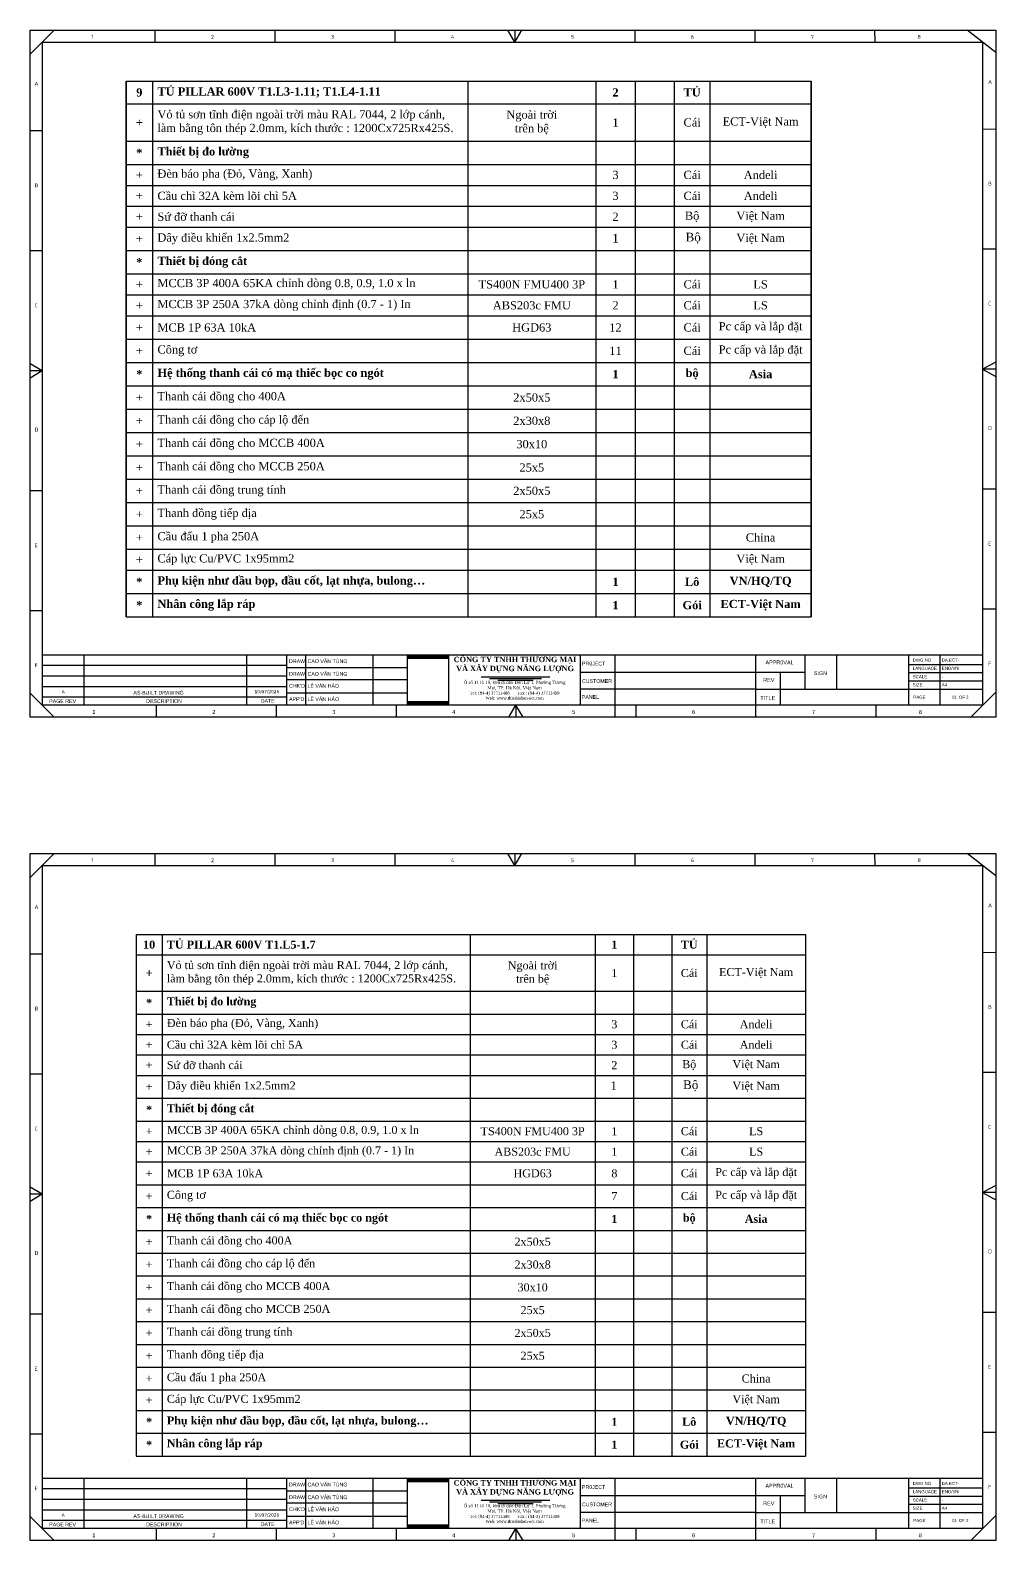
# Model space of a CAD drawing. Header units: millimetres. Extents: x -33730 to 17150, y -76829 to -27437.
# Drawn here: x -33723 to -27796, y -76636 to -67365 of the extents above; entities that cross this region are included whole.
import ezdxf
from ezdxf.enums import TextEntityAlignment as Align

# ---------------------------------------------------------------- set-up
doc = ezdxf.new("R2010")
doc.units = ezdxf.units.MM
doc.header["$LTSCALE"] = 3
doc.layers.add('0 @ 1', color=7, linetype='Continuous')
doc.layers.add('@.VISIBLE', color=7, linetype='Continuous')
doc.styles.add('Annotative', font='arial.ttf')
doc.styles.add('CET-H', font='verdana.ttf', dxfattribs={"height": 4})
doc.styles.add('ROMANS', font='isocp.shx', dxfattribs={"height": 2})
doc.styles.get("Standard").update_dxf_attribs({"font": 'arial.ttf'})

# ---------------------------------------------------------------- blocks, each defined once
blk = doc.blocks.new('KHUNG TEN CHUAN CET')
at = {"color": 134, "lineweight": 25}
for p, q in [((0, 219.81), (309.02, 219.81)), ((0, 0), (0, 219.81)), ((7.68, 219.81), (0, 212.13)), ((39.92, 219.81), (39.93, 215.97)), ((78.31, 219.81), (78.32, 215.97)), ((116.7, 219.81), (116.7, 215.97)), ((155.09, 215.97), (152.83, 219.81)), ((155.09, 219.81), (155.09, 215.97)), ((155.09, 215.97), (157.36, 219.81)), ((193.47, 219.81), (193.48, 215.97)), ((231.86, 219.81), (231.87, 215.97)), ((270.25, 219.81), (270.26, 215.97)), ((309.02, 212.63), (299.87, 219.81)), ((309.02, 219.81), (309.02, 0)), ((3.85, 215.97), (304.81, 215.97)), ((3.85, 215.97), (3.85, 3.83)), ((304.81, 215.97), (304.81, 3.83)), ((3.85, 187.57), (0, 187.57)), ((309.02, 188.1), (304.81, 188.09)), ((3.85, 149.18), (0, 149.18)), ((309.02, 149.71), (304.81, 149.71)), ((3.85, 110.79), (0, 113.06)), ((309.02, 113.59), (304.81, 111.32)), ((309.02, 111.32), (304.81, 111.32)), ((304.81, 111.32), (309.02, 109.06)), ((3.85, 110.79), (0, 110.79)), ((3.85, 110.79), (0, 108.53)), ((309.02, 72.94), (304.81, 72.93)), ((3.85, 72.4), (0, 72.4)), ((3.85, 34.02), (0, 34.01)), ((308.96, 34.55), (304.81, 34.54)), ((3.85, 19.95), (304.81, 19.95)), ((17.27, 3.85), (17.27, 19.95)), ((88.26, 3.83), (88.26, 19.95)), ((109.76, 3.83), (109.76, 19.95)), ((187.25, 0), (187.25, 19.95)), ((232.25, 0), (232.25, 19.95)), ((247.9, 19.95), (247.9, 8.98)), ((258.12, 8.98), (258.12, 19.95)), ((281.24, 8.98), (281.24, 19.95)), ((291.24, 8.98), (291.24, 19.95)), ((3.85, 16.64), (82.14, 16.64)), ((281.24, 16.9), (304.81, 16.9)), ((3.85, 13.25), (82.14, 13.25)), ((3.85, 9.87), (82.14, 9.87)), ((176.12, 14.45), (247.9, 14.45)), ((232.25, 14.45), (247.9, 14.45)), ((240.08, 3.83), (240.08, 14.45)), ((281.24, 14.26), (304.81, 14.26)), ((281.24, 11.62), (304.81, 11.62)), ((7.68, 0), (0, 7.68)), ((3.85, 6.51), (82.14, 6.51)), ((232.25, 8.98), (176.12, 8.98)), ((232.25, 8.98), (304.81, 8.98)), ((281.24, 3.83), (281.24, 8.98)), ((291.24, 3.83), (291.24, 8.98)), ((309.02, 8.05), (300.98, 0)), ((309.02, 0), (0, 0)), ((304.81, 3.83), (3.85, 3.83)), ((40.3, 3.83), (40.31, 0)), ((153.2, 0), (155.47, 3.83)), ((155.46, 3.83), (155.47, 0)), ((157.73, 0), (155.47, 3.83)), ((270.63, 3.83), (270.63, -0.07))]:
    blk.add_line(p, q, dxfattribs=at)
at = {"color": 134, "lineweight": 25, "ltscale": 50}
for p, q in [((69.36, 3.83), (69.36, 19.95)), ((82.14, 3.83), (82.14, 19.95)), ((120.7, 3.83), (120.7, 19.95)), ((133.95, 3.83), (133.95, 19.95)), ((176.12, 3.83), (176.12, 19.95)), ((82.14, 15.88), (120.7, 15.88)), ((82.14, 12.04), (120.7, 12.04)), ((82.14, 7.82), (120.7, 7.82)), ((78.69, 3.83), (78.69, 0)), ((117.08, 3.83), (117.08, 0)), ((193.85, 3.83), (193.86, 0))]:
    blk.add_line(p, q, dxfattribs=at)
at = {"color": 6}
for p, q in [((144.33, 12.9), (166.25, 12.9)), ((146.99, 12.4), (163.59, 12.4)), ((149.64, 11.85), (160.94, 11.85))]:
    blk.add_line(p, q, dxfattribs=at)
at = {"color": 7, "true_color": 0xffffff, "const_width": 1.35}
for points in [[(120.75, 19.26), (133.91, 19.26)], [(120.75, 4.52), (133.91, 4.52)]]:
    blk.add_lwpolyline(points, dxfattribs=at)
at = {"color": 134, "lineweight": 25, "style": 'ROMANS'}
for s, p in [('1', (19.5, 217.05)), ('2', (57.89, 217.05)), ('3', (96.28, 217.05)), ('4', (134.67, 217.05)), ('5', (173.05, 217.05)), ('6', (211.45, 217.05)), ('7', (249.83, 217.05)), ('8', (284.01, 217.05)), ('A', (1.37, 202.08)), ('A', (306.55, 202.61)), ('B', (1.4, 169.56)), ('B', (306.57, 170.09)), ('C', (1.4, 131.18)), ('C', (306.57, 131.71)), ('D', (1.4, 91.37)), ('D', (306.57, 91.9)), ('E', (1.4, 54.4)), ('E', (306.57, 54.93)), ('F', (1.4, 16.01)), ('F', (306.57, 16.54))]:
    blk.add_text(s, height=1.25, dxfattribs=at).set_placement(p)
at = {"color": 1, "insert": (155.16, 19.34), "char_height": 1.7247, "width": 46.2113, "attachment_point": 2}
blk.add_mtext('{\\fTimes New Roman|b1|i0|c0|p18;CÔNG TY TNHH THƯƠNG MẠI \\PVÀ XÂY DỰNG NĂNG LƯỢNG}', dxfattribs=at)
at = {"color": 3, "insert": (155.01, 11.66), "char_height": 0.99989, "width": 34.762, "attachment_point": 2}
blk.add_mtext('{\\fTimes New Roman|b0|i0|c163|p18;\\H1.029x;Ô số 11 lô 10, khu di dân Đền Lừ 1, Phường \\fTimes New Roman|b0|i0|c0|p18;Tương\\fTimes New Roman|b0|i0|c163|p18; Mai,\\fTimes New Roman|b0|i0|c0|p18; TP. Hà Nội, Việt Nam\\H0.9429x;\\P\\fTimes New Roman|b0|i0|c238|p18;Tel: (84-4) 37711488       Fax : (84-4) 37711499     \\PWeb: www.thietbidien-ect.com\\P\\fTimes New Roman|b0|i0|c0|p18;\\H1.03x;     }', dxfattribs=at)
at = {"style": 'Annotative'}
for tag, p in [('DRAW_1', (88.76, 17.91)), ('CHECKED', (88.76, 10.01)), ('DRAW_2', (88.76, 13.85)), ('APPROVED', (88.76, 5.79))]:
    blk.add_attdef(tag, text='', height=1.2, dxfattribs=at).set_placement(p, align=Align.MIDDLE_LEFT)
for tag, height, style, p in [('PR0JECT', 1.2, 'Annotative', (209.75, 17.19)), ('CUSTOMER', 1.2, 'Annotative', (209.75, 11.6)), ('REV', 1, 'Annotative', (10.56, 8.19)), ('DATE', 1, 'CET-H', (75.75, 8.19)), ('PR0JECT_N0.', 1.2, 'Annotative', (209.75, 6.47)), ('TEN_BAN_VE', 1.2, 'Annotative', (260.66, 6.41))]:
    blk.add_attdef(tag, text='', height=height, dxfattribs=dict(style=style)).set_placement(p, align=Align.MIDDLE_CENTER)
for tag, p in [('DRAWING_NO', (291.74, 17.78)), ('SCALE', (291.74, 12.47)), ('SIZE', (291.74, 9.86)), ('TOTAL_PAGE', (299.49, 5.93))]:
    blk.add_attdef(tag, p, '', height=1, dxfattribs=at)
blk.add_attdef('PAGE', text='', height=1, dxfattribs=at).set_placement((296.57, 5.9), align=Align.RIGHT)
at = {"layer": '0 @ 1', "color": 134, "lineweight": 25, "style": 'Annotative'}
for s, p in [('DRAW', (82.84, 17.92)), ("CHK'D", (82.84, 10.04)), ('DRAW', (82.84, 13.85)), ("APP'D", (82.84, 5.8))]:
    blk.add_text(s, height=1.2, dxfattribs=at).set_placement(p, align=Align.MIDDLE_LEFT)
for s, height, p in [('PR0JECT', 1.2, (176.59, 16.55)), ('APPR0VAL', 1.249, (235.31, 16.92)), ('SIGN', 1.249, (250.75, 13.47)), ('DWG NO', 1, (282.45, 17.78)), ('LANGUAGE ', 1, (282.45, 15.14)), ('ENG/VN', 1, (291.74, 15.14)), ('CUSTOMER', 1.2, (176.59, 10.98)), ('REV', 1.249, (234.58, 11.29)), ('SCALE ', 1, (282.45, 12.47)), ('SIZE ', 1, (282.45, 9.86)), ('PAGE REV', 1.2, (6.09, 4.54)), ('AS-BUILT DRAWING', 1.2, (33.02, 7.24)), ('DESCRIPTION', 1.2, (37.1, 4.57)), ('DATE', 1.2, (73.78, 4.61)), ('PANEL', 1.2, (176.56, 5.86)), ('TITLE ', 1.249, (233.67, 5.53)), ('PAGE ', 1, (282.64, 5.9)), ('OF', 1, (297.2, 5.9)), ('1', 1.25, (19.88, 1.07)), ('2', 1.25, (58.27, 1.07)), ('3', 1.25, (96.66, 1.07)), ('4', 1.25, (135.05, 1.07)), ('5', 1.25, (173.43, 1.07)), ('6', 1.25, (211.83, 1.07)), ('7', 1.25, (250.21, 1.07)), ('8', 1.25, (284.39, 1.07))]:
    blk.add_text(s, height=height, dxfattribs=at).set_placement(p)
blk = doc.blocks.new('*U2424')
ref = blk.add_blockref('KHUNG TEN CHUAN CET', (-33723.1, -71581.6), dxfattribs=dict(xscale=19.18109915809952, yscale=19.18109915809952, zscale=19.18109915809952))
ref.add_attrib('DATE', '10/07/2026', dxfattribs={"layer": '0 @ 1', "height": 19.18, "style": 'CET-H'}).set_placement((-32270.1, -71424.5), align=Align.MIDDLE_CENTER)
ref.add_attrib('APPROVED', 'LÊ VĂN HẢO', dxfattribs={"layer": '0 @ 1', "height": 23.02, "style": 'Annotative'}).set_placement((-32020.6, -71470.7), align=Align.MIDDLE_LEFT)
ref.add_attrib('CHECKED', 'LÊ VĂN HẢO', dxfattribs={"layer": '0 @ 1', "height": 23.02, "style": 'Annotative'}).set_placement((-32020.6, -71389.7), align=Align.MIDDLE_LEFT)
ref.add_attrib('DRAW_2', 'CAO VĂN TÙNG', dxfattribs={"layer": '0 @ 1', "height": 23.017, "style": 'Annotative'}).set_placement((-32020.6, -71316), align=Align.MIDDLE_LEFT)
ref.add_attrib('DRAW_1', 'CAO VĂN TÙNG', dxfattribs={"layer": '0 @ 1', "height": 23.017, "style": 'Annotative'}).set_placement((-32020.6, -71238), align=Align.MIDDLE_LEFT)
ref.add_attrib('TOTAL_PAGE', '2', (-27978.5, -71468), dxfattribs={"layer": '0 @ 1', "height": 19.2, "style": 'Annotative'})
ref.add_attrib('PAGE', '01', dxfattribs={"layer": '0 @ 1', "height": 19.18, "style": 'Annotative'}).set_placement((-28034.6, -71468.5), align=Align.RIGHT)
ref.add_attrib('DRAWING_NO', 'DA.ECT-', (-28127.2, -71240.5), dxfattribs={"layer": '0 @ 1', "height": 19.18, "style": 'Annotative'})
ref.add_attrib('SIZE', 'A4', (-28127.2, -71392.5), dxfattribs={"layer": '0 @ 1', "height": 19.18, "style": 'Annotative'})
ref.add_attrib('SCALE', '-', (-28127.2, -71342.4), dxfattribs={"layer": '0 @ 1', "height": 19.2, "style": 'Annotative'})
ref.add_attrib('REV', 'A', dxfattribs={"layer": '0 @ 1', "height": 19.2, "style": 'Annotative'}).set_placement((-33520.6, -71424.5), align=Align.MIDDLE_CENTER)
blk = doc.blocks.new('*U2427')
ref = blk.add_blockref('KHUNG TEN CHUAN CET', (-33723.1, -76634.4), dxfattribs=dict(xscale=19.18109915809952, yscale=19.18109915809952, zscale=19.18109915809952))
ref.add_attrib('DATE', '10/07/2026', dxfattribs={"layer": '0 @ 1', "height": 19.18, "style": 'CET-H'}).set_placement((-32270.1, -76477.3), align=Align.MIDDLE_CENTER)
ref.add_attrib('APPROVED', 'LÊ VĂN HẢO', dxfattribs={"layer": '0 @ 1', "height": 23.02, "style": 'Annotative'}).set_placement((-32020.6, -76523.5), align=Align.MIDDLE_LEFT)
ref.add_attrib('CHECKED', 'LÊ VĂN HẢO', dxfattribs={"layer": '0 @ 1', "height": 23.02, "style": 'Annotative'}).set_placement((-32020.6, -76442.5), align=Align.MIDDLE_LEFT)
ref.add_attrib('DRAW_2', 'CAO VĂN TÙNG', dxfattribs={"layer": '0 @ 1', "height": 23.017, "style": 'Annotative'}).set_placement((-32020.6, -76368.8), align=Align.MIDDLE_LEFT)
ref.add_attrib('DRAW_1', 'CAO VĂN TÙNG', dxfattribs={"layer": '0 @ 1', "height": 23.017, "style": 'Annotative'}).set_placement((-32020.6, -76290.8), align=Align.MIDDLE_LEFT)
ref.add_attrib('TOTAL_PAGE', '2', (-27978.5, -76520.8), dxfattribs={"layer": '0 @ 1', "height": 19.2, "style": 'Annotative'})
ref.add_attrib('PAGE', '01', dxfattribs={"layer": '0 @ 1', "height": 19.18, "style": 'Annotative'}).set_placement((-28034.6, -76521.3), align=Align.RIGHT)
ref.add_attrib('DRAWING_NO', 'DA.ECT-', (-28127.2, -76293.3), dxfattribs={"layer": '0 @ 1', "height": 19.18, "style": 'Annotative'})
ref.add_attrib('SIZE', 'A4', (-28127.2, -76445.3), dxfattribs={"layer": '0 @ 1', "height": 19.18, "style": 'Annotative'})
ref.add_attrib('SCALE', '-', (-28127.2, -76395.2), dxfattribs={"layer": '0 @ 1', "height": 19.2, "style": 'Annotative'})
ref.add_attrib('REV', 'A', dxfattribs={"layer": '0 @ 1', "height": 19.2, "style": 'Annotative'}).set_placement((-33520.6, -76477.3), align=Align.MIDDLE_CENTER)

msp = doc.modelspace()

# ---------------------------------------------------------------- linework, layer by layer
for p, q in [((-33134.84, -67677.22), (-28928.34, -67677.22)), ((-33134.84, -67677.22), (-33134.84, -70965.77)), ((-33133.72, -67817.59), (-33133.72, -67677.22)), ((-32972.62, -67677.22), (-32972.62, -70965.77)), ((-31037.09, -67677.22), (-31037.09, -70965.77)), ((-30250.62, -67677.22), (-30250.62, -70965.77)), ((-30009.96, -67677.22), (-30009.96, -70965.77)), ((-29769.3, -67677.22), (-29769.3, -70965.77)), ((-29550.19, -67677.22), (-29550.19, -70965.77)), ((-28929.46, -67677.22), (-28929.46, -70965.77)), ((-28928.34, -67817.59), (-28928.34, -67677.22)), ((-33133.72, -67817.59), (-28929.46, -67817.59)), ((-33133.72, -68045.89), (-33133.72, -67817.59)), ((-28928.34, -68045.89), (-28928.34, -67817.59)), ((-33133.72, -68045.89), (-28929.46, -68045.89)), ((-33133.72, -68189.3), (-33133.72, -68045.89)), ((-28928.34, -68189.3), (-28928.34, -68045.89)), ((-33133.72, -68189.3), (-28929.46, -68189.3)), ((-33133.72, -68317.94), (-33133.72, -68189.3)), ((-28928.34, -68317.94), (-28928.34, -68189.3)), ((-33133.72, -68317.94), (-28929.46, -68317.94)), ((-33133.72, -68446.28), (-33133.72, -68317.94)), ((-28928.34, -68446.28), (-28928.34, -68317.94)), ((-33133.72, -68446.28), (-28929.46, -68446.28)), ((-33133.72, -68574.38), (-33133.72, -68446.28)), ((-28928.34, -68574.38), (-28928.34, -68446.28)), ((-33133.72, -68574.38), (-28929.46, -68574.38)), ((-33133.72, -68717.62), (-33133.72, -68574.38)), ((-28928.34, -68717.62), (-28928.34, -68574.38)), ((-33133.72, -68717.62), (-28929.46, -68717.62)), ((-33133.72, -68861.04), (-33133.72, -68717.62)), ((-28928.34, -68861.04), (-28928.34, -68717.62)), ((-33133.72, -68861.04), (-28929.46, -68861.04)), ((-33133.72, -68989.67), (-33133.72, -68861.04)), ((-28928.34, -68989.67), (-28928.34, -68861.04)), ((-33133.72, -68989.67), (-28929.46, -68989.67)), ((-33133.72, -69118.3), (-33133.72, -68989.67)), ((-28928.34, -69118.3), (-28928.34, -68989.67)), ((-33133.72, -69118.3), (-28929.46, -69118.3)), ((-33133.72, -69261.4), (-33133.72, -69118.3)), ((-28928.34, -69261.4), (-28928.34, -69118.3)), ((-33133.72, -69261.4), (-28929.46, -69261.4)), ((-33133.72, -69404.49), (-33133.72, -69261.4)), ((-28928.34, -69404.49), (-28928.34, -69261.4)), ((-33133.72, -69404.49), (-28929.46, -69404.49)), ((-33133.72, -69547.91), (-33133.72, -69404.49)), ((-28928.34, -69547.91), (-28928.34, -69404.49)), ((-33133.72, -69547.91), (-28929.46, -69547.91)), ((-33133.72, -69691.15), (-33133.72, -69547.91)), ((-28928.34, -69691.15), (-28928.34, -69547.91)), ((-33133.72, -69691.15), (-28929.46, -69691.15)), ((-33133.72, -69834.39), (-33133.72, -69691.15)), ((-28928.34, -69834.39), (-28928.34, -69691.15)), ((-33133.72, -69834.39), (-28929.46, -69834.39)), ((-33133.72, -69977.63), (-33133.72, -69834.39)), ((-28928.34, -69977.63), (-28928.34, -69834.39)), ((-33133.72, -69977.63), (-28929.46, -69977.63)), ((-33133.72, -70120.87), (-33133.72, -69977.63)), ((-28928.34, -70120.87), (-28928.34, -69977.63)), ((-33133.72, -70120.87), (-28929.46, -70120.87)), ((-33133.72, -70264.11), (-33133.72, -70120.87)), ((-28928.34, -70264.11), (-28928.34, -70120.87)), ((-33133.72, -70264.11), (-28929.46, -70264.11)), ((-33133.72, -70407.35), (-33133.72, -70264.11)), ((-28928.34, -70407.35), (-28928.34, -70264.11)), ((-33133.72, -70407.35), (-28929.46, -70407.35)), ((-33133.72, -70550.44), (-33133.72, -70407.35)), ((-28928.34, -70550.44), (-28928.34, -70407.35)), ((-33133.72, -70550.44), (-28929.46, -70550.44)), ((-33133.72, -70678.93), (-33133.72, -70550.44)), ((-28928.34, -70678.93), (-28928.34, -70550.44)), ((-33133.72, -70678.93), (-28929.46, -70678.93)), ((-33133.72, -70822.35), (-33133.72, -70678.93)), ((-28928.34, -70822.35), (-28928.34, -70678.93)), ((-33133.72, -70822.35), (-28929.46, -70822.35)), ((-33133.72, -70965.77), (-33133.72, -70822.35)), ((-28928.34, -70965.77), (-28928.34, -70822.35)), ((-33134.84, -70965.77), (-28928.34, -70965.77)), ((-33072, -72914.6), (-28963.45, -72914.6)), ((-33072, -72914.6), (-33072, -76115.82)), ((-32914.06, -72914.6), (-32914.06, -76115.82)), ((-31023.09, -72914.6), (-31023.09, -76115.82)), ((-30254.73, -72914.6), (-30254.73, -76115.82)), ((-30019.62, -72914.6), (-30019.62, -76115.82)), ((-29784.5, -72914.6), (-29784.5, -76115.82)), ((-29570.43, -72914.6), (-29570.43, -76115.82)), ((-28963.45, -72914.6), (-28963.45, -76115.82)), ((-33072, -73040.13), (-28963.45, -73040.13)), ((-33072, -73263.17), (-28963.45, -73263.17)), ((-33072, -73403.28), (-28963.45, -73403.28)), ((-33072, -73528.95), (-28963.45, -73528.95)), ((-33072, -73654.34), (-28963.45, -73654.34)), ((-33072, -73779.49), (-28963.45, -73779.49)), ((-33072, -73919.43), (-28963.45, -73919.43)), ((-33072, -74059.55), (-28963.45, -74059.55)), ((-33072, -74185.22), (-28963.45, -74185.22)), ((-33072, -74310.89), (-28963.45, -74310.89)), ((-33072, -74450.69), (-28963.45, -74450.69)), ((-33072, -74590.49), (-28963.45, -74590.49)), ((-33072, -74730.61), (-28963.45, -74730.61)), ((-33072, -74870.55), (-28963.45, -74870.55)), ((-33072, -75010.49), (-28963.45, -75010.49)), ((-33072, -75150.43), (-28963.45, -75150.43)), ((-33072, -75290.37), (-28963.45, -75290.37)), ((-33072, -75430.32), (-28963.45, -75430.32)), ((-33072, -75570.26), (-28963.45, -75570.26)), ((-33072, -75710.06), (-28963.45, -75710.06)), ((-33072, -75835.59), (-28963.45, -75835.59)), ((-33072, -75975.7), (-28963.45, -75975.7)), ((-33072, -76115.82), (-28963.45, -76115.82))]:
    msp.add_line(p, q)

# ---------------------------------------------------------------- block references
at = {"layer": '@.VISIBLE'}
for name in ['*U2424', '*U2427']:
    msp.add_blockref(name, (0, 0), dxfattribs=at)

# ---------------------------------------------------------------- texts
for s, insert, char_height, width, attachment_point in [('{\\fTimes New Roman|b1|i0|c186;9', (-33053.45, -67747.41), 50.2717, 100.5886, 5), ('{\\fTimes New Roman|b1|i0|c186;TỦ PILLAR 600V T1.L3-1.11; T1.L4-1.11', (-32942.08, -67747.41), 50.2717, 1874.4599, 4), ('{\\fTimes New Roman|b1|i0|c186;2', (-30130.29, -67747.41), 50.2717, 179.5869, 5), ('{\\fTimes New Roman|b1|i0|c186;TỦ', (-29659.75, -67747.41), 50.2717, 158.0419, 5), ('{\\fTimes New Roman|b0|i0|c186;Vỏ tủ sơn tĩnh điện ngoài trời màu RAL 7044, 2 lớp cánh, làm bằng tôn thép 2.0mm, kích thước : 1200Cx725Rx425S. ', (-32942.08, -67931.74), 50.27166, 1874.4599, 4), ('{\\fTimes New Roman|b0|i0|c186;Ngoài trời ^Jtrên bệ', (-30643.85, -67931.74), 50.2717, 725.3935, 5), ('{\\fTimes New Roman|b1|i0|c186;+', (-33053.45, -67931.74), 50.2717, 100.5886, 5), ('{\\fTimes New Roman|b0|i0|c186;1', (-30130.29, -67931.74), 50.2717, 179.5869, 5), ('{\\fTimes New Roman|b0|i0|c186;Cái', (-29659.75, -67931.74), 50.2717, 158.0419, 5), ('{\\fTimes New Roman|b0|i0|c186;ECT-Việt Nam', (-29239.54, -67931.74), 50.2717, 560.2152, 5), ('{\\fTimes New Roman|b1|i0|c186;*', (-33053.45, -68117.59), 50.2717, 100.5886, 5), ('{\\fTimes New Roman|b1|i0|c186;Thiết bị đo lường', (-32942.08, -68117.59), 50.2717, 1874.4599, 4), ('{\\fTimes New Roman|b0|i0|c186;Đèn báo pha (Đỏ, Vàng, Xanh)', (-32942.08, -68253.62), 50.2717, 1874.4599, 4), ('{\\fTimes New Roman|b0|i0|c186;3', (-30130.29, -68253.62), 50.2717, 179.5869, 5), ('{\\fTimes New Roman|b0|i0|c186;Cái', (-29659.75, -68253.62), 50.2717, 158.0419, 5), ('{\\fTimes New Roman|b0|i0|c186;Andeli', (-29239.54, -68253.62), 50.2717, 560.2152, 5), ('{\\fTimes New Roman|b0|i0|c186;+', (-33053.45, -68253.62), 50.2717, 100.5886, 5), ('{\\fTimes New Roman|b0|i0|c186;+', (-33053.45, -68382.11), 50.2717, 100.5886, 5), ('{\\fTimes New Roman|b0|i0|c186;Cầu chì 32A kèm lõi chì 5A', (-32942.08, -68382.11), 50.2717, 1874.4599, 4), ('{\\fTimes New Roman|b0|i0|c186;3', (-30130.29, -68382.11), 50.2717, 179.5869, 5), ('{\\fTimes New Roman|b0|i0|c186;Cái', (-29659.75, -68382.11), 50.2717, 158.0419, 5), ('{\\fTimes New Roman|b0|i0|c186;Andeli', (-29239.54, -68382.11), 50.2717, 560.2152, 5), ('{\\fTimes New Roman|b0|i0|c186;+', (-33053.45, -68510.33), 50.2717, 100.5886, 5), ('{\\fTimes New Roman|b0|i0|c186;Sứ đỡ thanh cái', (-32942.08, -68510.33), 50.2717, 1874.4599, 4), ('{\\fTimes New Roman|b0|i0|c186;2', (-30130.29, -68510.33), 50.2717, 179.5869, 5), ('{\\fTimes New Roman|b0|i0|c186;Bộ', (-29659.75, -68510.33), 50.2717, 158.0419, 5), ('{\\fTimes New Roman|b0|i0|c186;Việt Nam', (-29239.54, -68510.33), 50.2717, 560.2152, 5), ('{\\fTimes New Roman|b0|i0|c186;+', (-33053.45, -68646), 50.2717, 100.5886, 5), ('{\\fTimes New Roman|b0|i0|c186;Dây điều khiển 1x2.5mm2', (-32942.08, -68646), 50.2717, 1874.4599, 4), ('{\\fTimes New Roman|b0|i0|c0|p18;1}', (-30130.23, -68641.84), 53.1918, 190.0185, 5), ('{\\fTimes New Roman|b0|i0|c0|p18;Bộ}', (-29653.38, -68641.84), 53.1918, 167.2221, 5), ('{\\fTimes New Roman|b0|i0|c186;Việt Nam', (-29239.54, -68646), 50.2717, 560.2152, 5), ('{\\fTimes New Roman|b1|i0|c186;*', (-33053.45, -68789.33), 50.2717, 100.5886, 5), ('{\\fTimes New Roman|b1|i0|c186;Thiết bị đóng cắt', (-32942.08, -68789.33), 50.2717, 1874.4599, 4), ('{\\fTimes New Roman|b0|i0|c186;+', (-33053.45, -68925.35), 50.2717, 100.5886, 5), ('{\\fTimes New Roman|b0|i0|c186;MCCB 3P 400A 65KA chỉnh dòng 0.8, 0.9, 1.0 x ln', (-32942.08, -68925.35), 50.2717, 1874.4599, 4), ('{\\fTimes New Roman|b0|i0|c186;TS400N FMU400 3P', (-30643.85, -68925.35), 50.2717, 725.3935, 5), ('{\\fTimes New Roman|b0|i0|c186;1', (-30130.29, -68925.35), 50.2717, 179.5869, 5), ('{\\fTimes New Roman|b0|i0|c186;Cái', (-29659.75, -68925.35), 50.2717, 158.0419, 5), ('{\\fTimes New Roman|b0|i0|c186;LS', (-29239.54, -68925.35), 50.2717, 560.2152, 5), ('{\\fTimes New Roman|b0|i0|c186;+', (-33053.45, -69053.99), 50.2717, 100.5886, 5), ('{\\fTimes New Roman|b0|i0|c186;MCCB 3P 250A 37kA dòng chỉnh định (0.7 - 1) In', (-32942.08, -69053.99), 50.2717, 1874.4599, 4), ('{\\fTimes New Roman|b0|i0|c186;ABS203c FMU', (-30643.85, -69053.99), 50.2717, 725.3935, 5), ('{\\fTimes New Roman|b0|i0|c186;2', (-30130.29, -69053.99), 50.2717, 179.5869, 5), ('{\\fTimes New Roman|b0|i0|c186;Cái', (-29659.75, -69053.99), 50.2717, 158.0419, 5), ('{\\fTimes New Roman|b0|i0|c186;LS', (-29239.54, -69053.99), 50.2717, 560.2152, 5), ('{\\fTimes New Roman|b0|i0|c186;\\c255;Pc cấp và lắp đặt', (-29239.54, -69189.85), 50.2717, 560.2152, 5), ('{\\fTimes New Roman|b0|i0|c186;+', (-33053.45, -69189.85), 50.2717, 100.5886, 5), ('{\\fTimes New Roman|b0|i0|c186;MCB 1P 63A 10kA', (-32942.08, -69189.85), 50.2717, 1874.4599, 4), ('{\\fTimes New Roman|b0|i0|c186;HGD63', (-30643.85, -69189.85), 50.2717, 725.3935, 5), ('{\\fTimes New Roman|b0|i0|c186;12', (-30130.29, -69189.85), 50.2717, 179.5869, 5), ('{\\fTimes New Roman|b0|i0|c186;Cái', (-29659.75, -69189.85), 50.2717, 158.0419, 5), ('{\\fTimes New Roman|b0|i0|c186;+', (-33053.45, -69332.95), 50.2717, 100.5886, 5), ('{\\fTimes New Roman|b0|i0|c186;Công tơ ', (-32942.08, -69332.95), 50.2717, 1874.4599, 4), ('{\\fTimes New Roman|b0|i0|c186;11', (-30130.29, -69332.95), 50.2717, 179.5869, 5), ('{\\fTimes New Roman|b0|i0|c186;Cái', (-29659.75, -69332.95), 50.2717, 158.0419, 5), ('{\\fTimes New Roman|b0|i0|c186;\\c255;Pc cấp và lắp đặt', (-29239.54, -69332.95), 50.2717, 560.2152, 5), ('{\\fTimes New Roman|b1|i0|c186;\\c255;*', (-33053.45, -69476.2), 50.2717, 100.5886, 5), ('{\\fTimes New Roman|b1|i0|c186;\\c255;Hệ thống thanh cái có mạ thiếc bọc co ngót', (-32942.08, -69476.2), 50.2717, 1874.4599, 4), ('{\\fTimes New Roman|b1|i0|c186;\\c255;1', (-30130.29, -69476.2), 50.2717, 179.5869, 5), ('{\\fTimes New Roman|b1|i0|c186;\\c255;bộ', (-29659.75, -69476.2), 50.2717, 158.0419, 5), ('{\\fTimes New Roman|b1|i0|c186;\\c255;Asia', (-29239.54, -69476.2), 50.2717, 560.2152, 5), ('{\\fTimes New Roman|b0|i0|c186;+', (-33053.45, -69619.53), 50.2717, 100.5886, 5), ('{\\fTimes New Roman|b0|i0|c186;Thanh cái đồng cho 400A', (-32942.08, -69619.53), 50.2717, 1874.4599, 4), ('{\\fTimes New Roman|b0|i0|c186;2x50x5', (-30643.85, -69619.53), 50.2717, 725.3935, 5), ('{\\fTimes New Roman|b0|i0|c186;+', (-33053.45, -69762.77), 50.2717, 100.5886, 5), ('{\\fTimes New Roman|b0|i0|c186;Thanh cái đồng cho cáp lộ đến', (-32942.08, -69762.77), 50.2717, 1874.4599, 4), ('{\\fTimes New Roman|b0|i0|c186;2x30x8', (-30643.85, -69762.77), 50.2717, 725.3935, 5), ('{\\fTimes New Roman|b0|i0|c186;+', (-33053.45, -69906.01), 50.2717, 100.5886, 5), ('{\\fTimes New Roman|b0|i0|c186;Thanh cái đồng cho MCCB 400A', (-32942.08, -69906.01), 50.2717, 1874.4599, 4), ('{\\fTimes New Roman|b0|i0|c186;30x10', (-30643.85, -69906.01), 50.2717, 725.3935, 5), ('{\\fTimes New Roman|b0|i0|c186;+', (-33053.45, -70049.25), 50.2717, 100.5886, 5), ('{\\fTimes New Roman|b0|i0|c186;Thanh cái đồng cho MCCB 250A', (-32942.08, -70049.25), 50.2717, 1874.4599, 4), ('{\\fTimes New Roman|b0|i0|c186;25x5', (-30643.85, -70049.25), 50.2717, 725.3935, 5), ('{\\fTimes New Roman|b0|i0|c186;+', (-33053.45, -70192.49), 50.2717, 100.5886, 5), ('{\\fTimes New Roman|b0|i0|c186;Thanh cái đồng trung tính', (-32942.08, -70192.49), 50.2717, 1874.4599, 4), ('{\\fTimes New Roman|b0|i0|c186;2x50x5', (-30643.85, -70192.49), 50.2717, 725.3935, 5), ('{\\fTimes New Roman|b0|i0|c186;+', (-33053.45, -70335.73), 50.2717, 100.5886, 5), ('{\\fTimes New Roman|b0|i0|c186;Thanh đồng tiếp địa', (-32942.08, -70335.73), 50.2717, 1874.4599, 4), ('{\\fTimes New Roman|b0|i0|c186;25x5', (-30643.85, -70335.73), 50.2717, 725.3935, 5), ('{\\fTimes New Roman|b0|i0|c186;Cầu đấu 1 pha 250A', (-32942.08, -70478.9), 50.2717, 1874.4599, 4), ('{\\fTimes New Roman|b0|i0|c186;China', (-29239.54, -70478.9), 50.2717, 560.2152, 5), ('{\\fTimes New Roman|b0|i0|c186;+', (-33053.45, -70478.9), 50.2717, 100.5886, 5), ('{\\fTimes New Roman|b0|i0|c186;+', (-33053.45, -70614.69), 50.2717, 100.5886, 5), ('{\\fTimes New Roman|b0|i0|c186;Cáp lực Cu/PVC 1x95mm2', (-32942.08, -70614.69), 50.2717, 1874.4599, 4), ('{\\fTimes New Roman|b0|i0|c186;Việt Nam', (-29239.54, -70614.69), 50.2717, 560.2152, 5), ('{\\fTimes New Roman|b1|i0|c186;*', (-33053.45, -70750.64), 50.2717, 100.5886, 5), ('{\\fTimes New Roman|b1|i0|c186;Phụ kiện như đầu bọp, đầu cốt, lạt nhựa, bulong…', (-32942.08, -70750.64), 50.2717, 1874.4599, 4), ('{\\fTimes New Roman|b1|i0|c186;1', (-30130.29, -70750.64), 50.2717, 179.5869, 5), ('{\\fTimes New Roman|b1|i0|c186;Lô', (-29659.75, -70750.64), 50.2717, 158.0419, 5), ('{\\fTimes New Roman|b1|i0|c186;VN/HQ/TQ', (-29239.54, -70750.64), 50.2717, 560.2152, 5), ('{\\fTimes New Roman|b1|i0|c186;*', (-33053.45, -70894.06), 50.2717, 100.5886, 5), ('{\\fTimes New Roman|b1|i0|c186;Nhân công lắp ráp ', (-32942.08, -70894.06), 50.2717, 1874.4599, 4), ('{\\fTimes New Roman|b1|i0|c186;1', (-30130.29, -70894.06), 50.2717, 179.5869, 5), ('{\\fTimes New Roman|b1|i0|c186;Gói', (-29659.75, -70894.06), 50.2717, 158.0419, 5), ('{\\fTimes New Roman|b1|i0|c186;ECT-Việt Nam', (-29239.54, -70894.06), 50.2717, 560.2152, 5), ('{\\fTimes New Roman|b1|i0|c186;10', (-32993.03, -72977.36), 49.1142, 98.2726, 5), ('{\\fTimes New Roman|b1|i0|c186;TỦ PILLAR 600V T1.L5-1.7', (-32884.23, -72977.36), 49.1142, 1831.3021, 4), ('{\\fTimes New Roman|b1|i0|c186;1', (-30137.18, -72977.36), 49.1142, 175.452, 5), ('{\\fTimes New Roman|b1|i0|c186;TỦ', (-29677.46, -72977.36), 49.1142, 154.4031, 5), ('{\\fTimes New Roman|b1|i0|c186;+', (-32993.03, -73151.65), 49.1142, 98.2726, 5), ('{\\fTimes New Roman|b0|i0|c186;Vỏ tủ sơn tĩnh điện ngoài trời màu RAL 7044, 2 lớp cánh, làm bằng tôn thép 2.0mm, kích thước : 1200Cx725Rx425S. ', (-32884.23, -73151.65), 49.1142, 1831.3021, 4), ('{\\fTimes New Roman|b0|i0|c186;Ngoài trời ^Jtrên bệ', (-30638.91, -73151.65), 49.1142, 708.6919, 5), ('{\\fTimes New Roman|b0|i0|c186;1', (-30137.18, -73151.65), 49.1142, 175.452, 5), ('{\\fTimes New Roman|b0|i0|c186;Cái', (-29677.46, -73151.65), 49.1142, 154.4031, 5), ('{\\fTimes New Roman|b0|i0|c186;ECT-Việt Nam', (-29266.94, -73151.65), 49.1142, 547.3167, 5), ('{\\fTimes New Roman|b1|i0|c186;*', (-32993.03, -73333.22), 49.1142, 98.2726, 5), ('{\\fTimes New Roman|b1|i0|c186;Thiết bị đo lường', (-32884.23, -73333.22), 49.1142, 1831.3021, 4), ('{\\fTimes New Roman|b0|i0|c186;+', (-32993.03, -73466.12), 49.1142, 98.2726, 5), ('{\\fTimes New Roman|b0|i0|c186;Đèn báo pha (Đỏ, Vàng, Xanh)', (-32884.23, -73466.12), 49.1142, 1831.3021, 4), ('{\\fTimes New Roman|b0|i0|c186;3', (-30137.18, -73466.12), 49.1142, 175.452, 5), ('{\\fTimes New Roman|b0|i0|c186;Cái', (-29677.46, -73466.12), 49.1142, 154.4031, 5), ('{\\fTimes New Roman|b0|i0|c186;Andeli', (-29266.94, -73466.12), 49.1142, 547.3167, 5), ('{\\fTimes New Roman|b0|i0|c186;+', (-32993.03, -73591.65), 49.1142, 98.2726, 5), ('{\\fTimes New Roman|b0|i0|c186;Cầu chì 32A kèm lõi chì 5A', (-32884.23, -73591.65), 49.1142, 1831.3021, 4), ('{\\fTimes New Roman|b0|i0|c186;3', (-30137.18, -73591.65), 49.1142, 175.452, 5), ('{\\fTimes New Roman|b0|i0|c186;Cái', (-29677.46, -73591.65), 49.1142, 154.4031, 5), ('{\\fTimes New Roman|b0|i0|c186;Andeli', (-29266.94, -73591.65), 49.1142, 547.3167, 5), ('{\\fTimes New Roman|b0|i0|c186;Sứ đỡ thanh cái', (-32884.23, -73716.92), 49.1142, 1831.3021, 4), ('{\\fTimes New Roman|b0|i0|c186;2', (-30137.18, -73716.92), 49.1142, 175.452, 5), ('{\\fTimes New Roman|b0|i0|c186;Bộ', (-29677.46, -73716.92), 49.1142, 154.4031, 5), ('{\\fTimes New Roman|b0|i0|c186;Việt Nam', (-29266.94, -73716.92), 49.1142, 547.3167, 5), ('{\\fTimes New Roman|b0|i0|c186;+', (-32993.03, -73716.92), 49.1142, 98.2726, 5), ('{\\fTimes New Roman|b0|i0|c186;+', (-32993.03, -73849.46), 49.1142, 98.2726, 5), ('{\\fTimes New Roman|b0|i0|c186;Dây điều khiển 1x2.5mm2', (-32884.23, -73849.46), 49.1142, 1831.3021, 4), ('{\\fTimes New Roman|b0|i0|c0|p18;1}', (-30141.44, -73843.65), 53.1918, 190.0185, 5), ('{\\fTimes New Roman|b0|i0|c0|p18;Bộ}', (-29668.58, -73843.65), 53.1918, 167.2221, 5), ('{\\fTimes New Roman|b0|i0|c186;Việt Nam', (-29266.94, -73849.46), 49.1142, 547.3167, 5), ('{\\fTimes New Roman|b1|i0|c186;*', (-32993.03, -73989.49), 49.1142, 98.2726, 5), ('{\\fTimes New Roman|b1|i0|c186;Thiết bị đóng cắt', (-32884.23, -73989.49), 49.1142, 1831.3021, 4), ('{\\fTimes New Roman|b0|i0|c186;+', (-32993.03, -74122.38), 49.1142, 98.2726, 5), ('{\\fTimes New Roman|b0|i0|c186;MCCB 3P 400A 65KA chỉnh dòng 0.8, 0.9, 1.0 x ln', (-32884.23, -74122.38), 49.1142, 1831.3021, 4), ('{\\fTimes New Roman|b0|i0|c186;TS400N FMU400 3P', (-30638.91, -74122.38), 49.1142, 708.6919, 5), ('{\\fTimes New Roman|b0|i0|c186;1', (-30137.18, -74122.38), 49.1142, 175.452, 5), ('{\\fTimes New Roman|b0|i0|c186;Cái', (-29677.46, -74122.38), 49.1142, 154.4031, 5), ('{\\fTimes New Roman|b0|i0|c186;LS', (-29266.94, -74122.38), 49.1142, 547.3167, 5), ('{\\fTimes New Roman|b0|i0|c186;+', (-32993.03, -74248.06), 49.1142, 98.2726, 5), ('{\\fTimes New Roman|b0|i0|c186;MCCB 3P 250A 37kA dòng chỉnh định (0.7 - 1) In', (-32884.23, -74248.06), 49.1142, 1831.3021, 4), ('{\\fTimes New Roman|b0|i0|c186;ABS203c FMU', (-30638.91, -74248.06), 49.1142, 708.6919, 5), ('{\\fTimes New Roman|b0|i0|c186;1', (-30137.18, -74248.06), 49.1142, 175.452, 5), ('{\\fTimes New Roman|b0|i0|c186;Cái', (-29677.46, -74248.06), 49.1142, 154.4031, 5), ('{\\fTimes New Roman|b0|i0|c186;LS', (-29266.94, -74248.06), 49.1142, 547.3167, 5), ('{\\fTimes New Roman|b0|i0|c186;\\c255;Pc cấp và lắp đặt', (-29266.94, -74380.79), 49.1142, 547.3167, 5), ('{\\fTimes New Roman|b0|i0|c186;+', (-32993.03, -74380.79), 49.1142, 98.2726, 5), ('{\\fTimes New Roman|b0|i0|c186;MCB 1P 63A 10kA', (-32884.23, -74380.79), 49.1142, 1831.3021, 4), ('{\\fTimes New Roman|b0|i0|c186;HGD63', (-30638.91, -74380.79), 49.1142, 708.6919, 5), ('{\\fTimes New Roman|b0|i0|c186;8', (-30137.18, -74380.79), 49.1142, 175.452, 5), ('{\\fTimes New Roman|b0|i0|c186;Cái', (-29677.46, -74380.79), 49.1142, 154.4031, 5), ('{\\fTimes New Roman|b0|i0|c186;+', (-32993.03, -74520.59), 49.1142, 98.2726, 5), ('{\\fTimes New Roman|b0|i0|c186;Công tơ ', (-32884.23, -74520.59), 49.1142, 1831.3021, 4), ('{\\fTimes New Roman|b0|i0|c186;7', (-30137.18, -74520.59), 49.1142, 175.452, 5), ('{\\fTimes New Roman|b0|i0|c186;Cái', (-29677.46, -74520.59), 49.1142, 154.4031, 5), ('{\\fTimes New Roman|b0|i0|c186;\\c255;Pc cấp và lắp đặt', (-29266.94, -74520.59), 49.1142, 547.3167, 5), ('{\\fTimes New Roman|b1|i0|c186;\\c255;Hệ thống thanh cái có mạ thiếc bọc co ngót', (-32884.23, -74660.55), 49.1142, 1831.3021, 4), ('{\\fTimes New Roman|b1|i0|c186;\\c255;bộ', (-29677.46, -74660.55), 49.1142, 154.4031, 5), ('{\\fTimes New Roman|b1|i0|c186;\\c255;*', (-32993.03, -74660.55), 49.1142, 98.2726, 5), ('{\\fTimes New Roman|b1|i0|c186;\\c255;1', (-30137.18, -74660.55), 49.1142, 175.452, 5), ('{\\fTimes New Roman|b1|i0|c186;\\c255;Asia', (-29266.94, -74660.55), 49.1142, 547.3167, 5), ('{\\fTimes New Roman|b0|i0|c186;+', (-32993.03, -74800.58), 49.1142, 98.2726, 5), ('{\\fTimes New Roman|b0|i0|c186;Thanh cái đồng cho 400A', (-32884.23, -74800.58), 49.1142, 1831.3021, 4), ('{\\fTimes New Roman|b0|i0|c186;2x50x5', (-30638.91, -74800.58), 49.1142, 708.6919, 5), ('{\\fTimes New Roman|b0|i0|c186;Thanh cái đồng cho cáp lộ đến', (-32884.23, -74940.52), 49.1142, 1831.3021, 4), ('{\\fTimes New Roman|b0|i0|c186;+', (-32993.03, -74940.52), 49.1142, 98.2726, 5), ('{\\fTimes New Roman|b0|i0|c186;2x30x8', (-30638.91, -74940.52), 49.1142, 708.6919, 5), ('{\\fTimes New Roman|b0|i0|c186;+', (-32993.03, -75080.46), 49.1142, 98.2726, 5), ('{\\fTimes New Roman|b0|i0|c186;Thanh cái đồng cho MCCB 400A', (-32884.23, -75080.46), 49.1142, 1831.3021, 4), ('{\\fTimes New Roman|b0|i0|c186;30x10', (-30638.91, -75080.46), 49.1142, 708.6919, 5), ('{\\fTimes New Roman|b0|i0|c186;+', (-32993.03, -75220.4), 49.1142, 98.2726, 5), ('{\\fTimes New Roman|b0|i0|c186;Thanh cái đồng cho MCCB 250A', (-32884.23, -75220.4), 49.1142, 1831.3021, 4), ('{\\fTimes New Roman|b0|i0|c186;25x5', (-30638.91, -75220.4), 49.1142, 708.6919, 5), ('{\\fTimes New Roman|b0|i0|c186;+', (-32993.03, -75360.34), 49.1142, 98.2726, 5), ('{\\fTimes New Roman|b0|i0|c186;Thanh cái đồng trung tính', (-32884.23, -75360.34), 49.1142, 1831.3021, 4), ('{\\fTimes New Roman|b0|i0|c186;2x50x5', (-30638.91, -75360.34), 49.1142, 708.6919, 5), ('{\\fTimes New Roman|b0|i0|c186;+', (-32993.03, -75500.29), 49.1142, 98.2726, 5), ('{\\fTimes New Roman|b0|i0|c186;Thanh đồng tiếp địa', (-32884.23, -75500.29), 49.1142, 1831.3021, 4), ('{\\fTimes New Roman|b0|i0|c186;25x5', (-30638.91, -75500.29), 49.1142, 708.6919, 5), ('{\\fTimes New Roman|b0|i0|c186;+', (-32993.03, -75640.16), 49.1142, 98.2726, 5), ('{\\fTimes New Roman|b0|i0|c186;Cầu đấu 1 pha 250A', (-32884.23, -75640.16), 49.1142, 1831.3021, 4), ('{\\fTimes New Roman|b0|i0|c186;China', (-29266.94, -75640.16), 49.1142, 547.3167, 5), ('{\\fTimes New Roman|b0|i0|c186;Cáp lực Cu/PVC 1x95mm2', (-32884.23, -75772.82), 49.1142, 1831.3021, 4), ('{\\fTimes New Roman|b0|i0|c186;+', (-32993.03, -75772.82), 49.1142, 98.2726, 5), ('{\\fTimes New Roman|b0|i0|c186;Việt Nam', (-29266.94, -75772.82), 49.1142, 547.3167, 5), ('{\\fTimes New Roman|b1|i0|c186;*', (-32993.03, -75905.64), 49.1142, 98.2726, 5), ('{\\fTimes New Roman|b1|i0|c186;Phụ kiện như đầu bọp, đầu cốt, lạt nhựa, bulong…', (-32884.23, -75905.64), 49.1142, 1831.3021, 4), ('{\\fTimes New Roman|b1|i0|c186;1', (-30137.18, -75905.64), 49.1142, 175.452, 5), ('{\\fTimes New Roman|b1|i0|c186;Lô', (-29677.46, -75905.64), 49.1142, 154.4031, 5), ('{\\fTimes New Roman|b1|i0|c186;VN/HQ/TQ', (-29266.94, -75905.64), 49.1142, 547.3167, 5), ('{\\fTimes New Roman|b1|i0|c186;Nhân công lắp ráp ', (-32884.23, -76045.76), 49.1142, 1831.3021, 4), ('{\\fTimes New Roman|b1|i0|c186;ECT-Việt Nam', (-29266.94, -76045.76), 49.1142, 547.3167, 5), ('{\\fTimes New Roman|b1|i0|c186;*', (-32993.03, -76045.76), 49.1142, 98.2726, 5), ('{\\fTimes New Roman|b1|i0|c186;1', (-30137.18, -76045.76), 49.1142, 175.452, 5), ('{\\fTimes New Roman|b1|i0|c186;Gói', (-29677.46, -76045.76), 49.1142, 154.4031, 5)]:
    msp.add_mtext(s, dxfattribs=dict(insert=insert, char_height=char_height, width=width, attachment_point=attachment_point))

doc.saveas('drawing.dxf')
